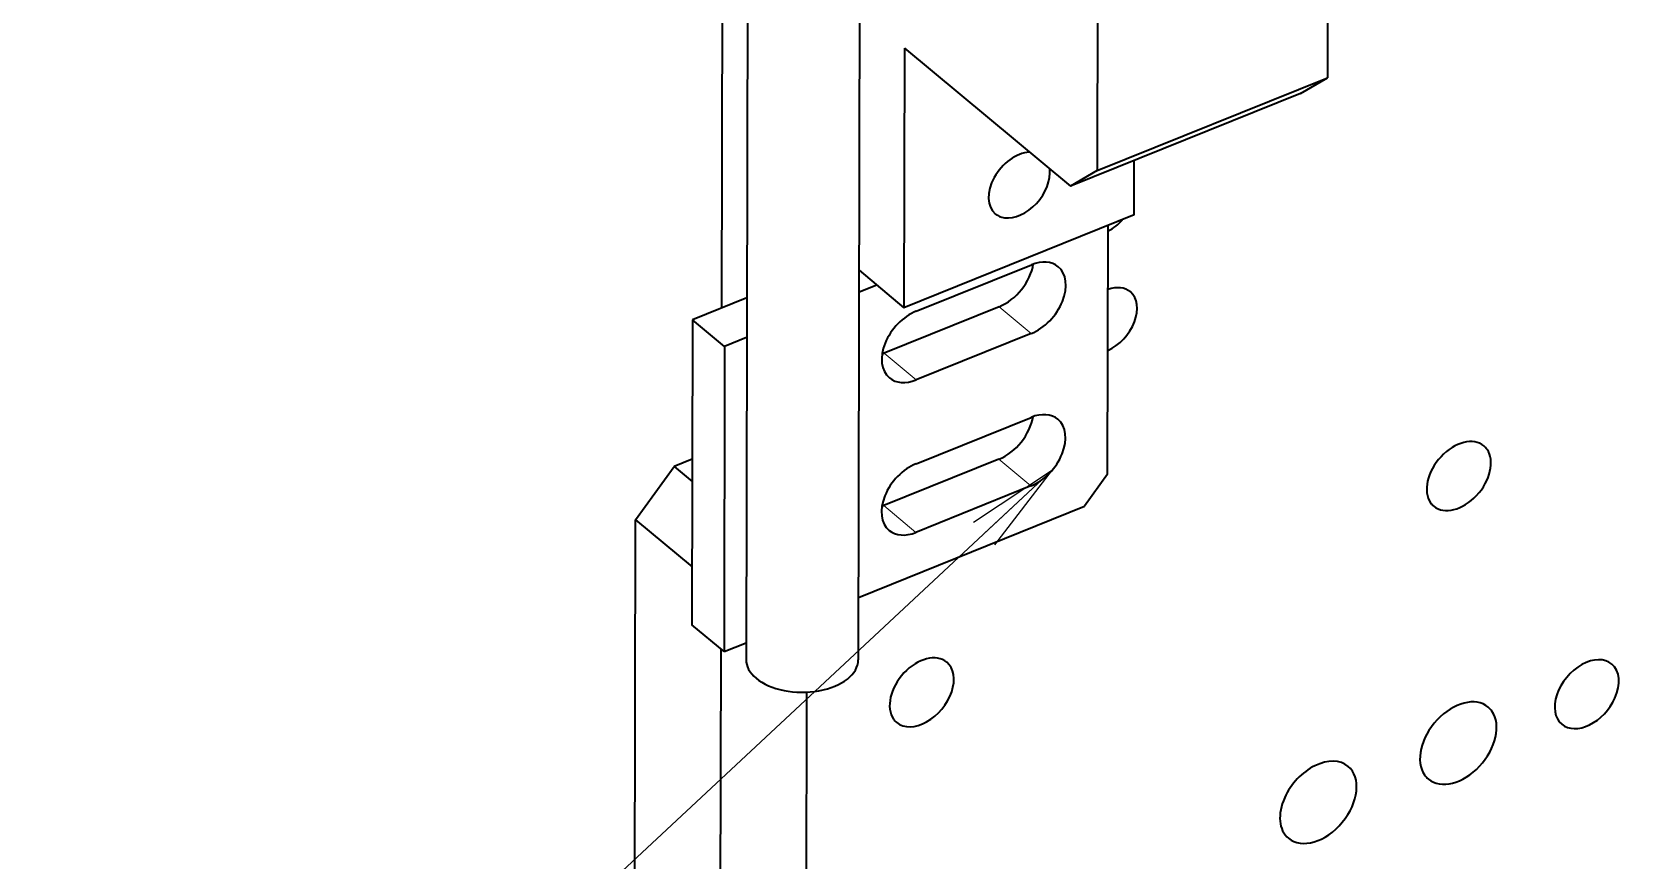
# Model space of a CAD drawing. Header units: millimetres. Extents: x -30157 to 38882, y -29543 to -7215.
# Drawn here: x -29388.95 to -29346.47, y -29378.81 to -29356.68 of the extents above; entities that cross this region are included whole.
import ezdxf

# ---------------------------------------------------------------- set-up
doc = ezdxf.new("R2010")
doc.units = ezdxf.units.MM
doc.header["$LTSCALE"] = 0.5
doc.layers.add('标注线', color=3, linetype='Continuous', lineweight=18)
doc.styles.add('DIM', font='romans.shx', dxfattribs={"width": 0.8, "bigfont": 'bigfont.shx'})
doc.dimstyles.new('DEH 1-1', dxfattribs={"dimtxt": 3.5, "dimasz": 2.5, "dimexe": 1, "dimexo": 0.625, "dimgap": 1.2, "dimtad": 1, "dimtoh": 1, "dimdsep": 46, "dimtxsty": 'DIM', "dimblk": 'OPEN', "dimcen": 0, "dimclrd": 8, "dimclre": 8, "dimclrt": 2, "dimazin": 2, "dimtfac": 0.5, "dimtmove": 0, "dimatfit": 3, "dimldrblk": 'OPEN', "dimfxl": 1, "dimtolj": 2, "dimlwd": 18, "dimlwe": 18, "dimarcsym": 0})

# ---------------------------------------------------------------- blocks, each defined once
blk = doc.blocks.new('_Open')
at = {"color": 0, "linetype": 'ByBlock', "lineweight": -2}
for p, q in [((-1, 0.167), (0, 0)), ((-1, -0.167), (0, 0)), ((0, 0), (-1, 0))]:
    blk.add_line(p, q, dxfattribs=at)

msp = doc.modelspace()

# ---------------------------------------------------------------- linework, layer by layer
at = {"color": 7, "lineweight": 35}
for p, q in [((-29354.298, -29344.945), (-29354.323, -29357.904)), ((-29366.811, -29347.861), (-29366.861, -29373.455)), ((-29369.813, -29349.069), (-29369.861, -29373.449)), ((-29360.455, -29350.19), (-29360.475, -29360.381)), ((-29370.509, -29364.053), (-29370.485, -29351.851)), ((-29365.625, -29357.118), (-29365.639, -29364.048)), ((-29365.625, -29357.118), (-29361.192, -29360.805)), ((-29360.475, -29360.381), (-29354.323, -29357.904)), ((-29355.04, -29358.329), (-29361.192, -29360.805)), ((-29359.487, -29361.571), (-29365.639, -29364.048)), ((-29360.195, -29368.495), (-29360.182, -29361.851)), ((-29371.291, -29364.368), (-29371.307, -29372.52)), ((-29370.433, -29365.081), (-29370.449, -29373.234)), ((-29366.857, -29371.788), (-29360.811, -29369.354)), ((-29372.923, -29426.582), (-29372.812, -29369.718)), ((-29370.635, -29428.485), (-29370.527, -29373.169)), ((-29370.577, -29399.136), (-29370.527, -29373.169)), ((-29368.289, -29401.039), (-29368.237, -29374.318))]:
    msp.add_line(p, q, dxfattribs=at)
at = {"color": 7, "lineweight": 35, "ltscale": 0.083316}
msp.add_line((-29355.04, -29358.329), (-29354.323, -29357.904), dxfattribs=at)
at = {"color": 7, "lineweight": 35, "ltscale": 0.083317}
msp.add_line((-29360.475, -29360.381), (-29361.192, -29360.805), dxfattribs=at)
at = {"color": 7, "lineweight": 35, "ltscale": 0.145374}
msp.add_line((-29359.487, -29361.571), (-29359.484, -29360.117), dxfattribs=at)
at = {"color": 7, "lineweight": 35, "ltscale": 0.331574}
for p, q in [((-29365.309, -29364.139), (-29362.233, -29362.901)), ((-29363.094, -29364.021), (-29366.17, -29365.259)), ((-29362.236, -29364.735), (-29365.312, -29365.973)), ((-29365.317, -29368.215), (-29362.241, -29366.977))]:
    msp.add_line(p, q, dxfattribs=at)
at = {"color": 7, "lineweight": 35, "ltscale": 0.15628}
msp.add_line((-29366.84, -29363.048), (-29365.639, -29364.048), dxfattribs=at)
at = {"color": 7, "lineweight": 35, "ltscale": 0.156243}
msp.add_line((-29369.842, -29363.784), (-29371.291, -29364.368), dxfattribs=at)
at = {"color": 7, "lineweight": 35, "ltscale": 0.05138}
msp.add_line((-29366.365, -29363.444), (-29366.841, -29363.636), dxfattribs=at)
at = {"color": 7, "lineweight": 13, "ltscale": 0.111601}
for p, q in [((-29362.236, -29364.735), (-29363.094, -29364.021)), ((-29365.312, -29365.973), (-29366.17, -29365.259)), ((-29362.244, -29368.811), (-29363.102, -29368.097)), ((-29365.32, -29370.049), (-29366.178, -29369.336))]:
    msp.add_line(p, q, dxfattribs=at)
at = {"color": 7, "lineweight": 35, "ltscale": 0.1116}
msp.add_line((-29370.433, -29365.081), (-29371.291, -29364.368), dxfattribs=at)
at = {"color": 7, "lineweight": 35, "ltscale": 0.063525}
msp.add_line((-29369.844, -29364.844), (-29370.433, -29365.081), dxfattribs=at)
at = {"color": 7, "lineweight": 35, "ltscale": 0.052405}
msp.add_line((-29371.298, -29368.091), (-29371.784, -29368.286), dxfattribs=at)
at = {"color": 7, "lineweight": 35, "ltscale": 0.33158}
for p, q in [((-29363.102, -29368.097), (-29366.178, -29369.336)), ((-29362.244, -29368.811), (-29365.32, -29370.049))]:
    msp.add_line(p, q, dxfattribs=at)
at = {"color": 7, "lineweight": 35, "ltscale": 0.176221}
msp.add_line((-29372.812, -29369.718), (-29371.784, -29368.286), dxfattribs=at)
at = {"color": 7, "lineweight": 35, "ltscale": 0.063073}
msp.add_line((-29371.784, -29368.286), (-29371.3, -29368.69), dxfattribs=at)
at = {"color": 7, "lineweight": 35, "ltscale": 0.10573}
msp.add_line((-29360.195, -29368.495), (-29360.811, -29369.354), dxfattribs=at)
at = {"color": 7, "lineweight": 35, "ltscale": 0.196108}
msp.add_line((-29372.812, -29369.718), (-29371.304, -29370.972), dxfattribs=at)
at = {"color": 7, "lineweight": 35, "ltscale": 0.111601}
msp.add_line((-29370.449, -29373.234), (-29371.307, -29372.52), dxfattribs=at)
at = {"color": 7, "lineweight": 35, "ltscale": 0.063519}
msp.add_line((-29370.449, -29373.234), (-29369.86, -29372.997), dxfattribs=at)
at = {"color": 7, "lineweight": 35}
for centre, radius, start, end in [((-29362.894, -29361.165), 0.483, 230.8872, 262.8815), ((-29351.174, -29368.985), 0.476, 215.0212, 230.1776), ((-29365.529, -29374.764), 0.476, 215.0212, 230.1776), ((-29351.259, -29376.204), 0.568, 215.0212, 230.1776)]:
    msp.add_arc(centre, radius, start, end, dxfattribs=at)
for centre, major_axis, ratio, start_param, end_param in [((-29362.559, -29360.771), (-0.639, -0.769), 0.668176, 3.700036, 6.283189), ((-29362.559, -29360.771), (0.639, 0.769), 0.668176, 3.533639, 5.724742), ((-29360.221, -29361.337), (-0.531, -0.639), 0.668176, 0.950581, 1.564234), ((-29363.093, -29363.104), (-0.719, -0.865), 0.668176, 0.892046, 2.305062), ((-29362.235, -29363.818), (-0.719, -0.865), 0.668176, 0.892046, 3.14162), ((-29362.235, -29363.818), (-0.719, -0.865), 0.668176, 3.14162, 4.033639), ((-29360.227, -29364.394), (-0.639, -0.769), 0.668176, 0.940673, 3.141508), ((-29360.227, -29364.394), (-0.639, -0.769), 0.668176, 3.141508, 3.985013), ((-29365.311, -29365.056), (-0.719, -0.865), 0.668176, 4.033639, 6.283212), ((-29366.169, -29364.342), (-0.719, -0.865), 0.668176, 0.83653, 0.892046), ((-29365.311, -29365.056), (-0.719, -0.865), 0.668176, 0.000027, 0.892046), ((-29363.101, -29367.18), (-0.719, -0.865), 0.668176, 0.892046, 2.305062), ((-29362.243, -29367.894), (-0.719, -0.865), 0.668176, 0.892046, 3.14162), ((-29362.243, -29367.894), (-0.719, -0.865), 0.668176, 3.14162, 4.033639), ((-29350.809, -29368.546), (-0.669, -0.805), 0.668176, 3.141508, 6.104435), ((-29350.809, -29368.546), (-0.669, -0.805), 0.668176, 6.2831, 9.246028), ((-29350.809, -29368.546), (-0.669, -0.805), 0.668176, 2.962843, 3.141508), ((-29365.318, -29369.132), (-0.719, -0.865), 0.668176, 4.033639, 6.283212), ((-29366.176, -29368.419), (-0.719, -0.865), 0.668176, 0.83653, 0.892046), ((-29365.318, -29369.132), (-0.719, -0.865), 0.668176, 0.000027, 0.892046), ((-29368.361, -29373.452), (-1.5, 0.003), 0.579101, 6.28309, 6.893286), ((-29368.361, -29373.452), (-1.5, 0.003), 0.579101, 0.610101, 3.141497), ((-29365.164, -29374.324), (-0.669, -0.805), 0.668176, 3.141508, 6.104435), ((-29365.164, -29374.324), (-0.669, -0.805), 0.668176, 6.2831, 9.424693), ((-29347.388, -29374.372), (0.669, 0.805), 0.668176, 0.000004, 3.141597), ((-29347.388, -29374.372), (0.669, 0.805), 0.668176, 5.104435, 6.283189), ((-29350.823, -29375.679), (-0.799, -0.961), 0.668176, 3.141508, 6.104435), ((-29347.388, -29374.372), (0.669, 0.805), 0.668176, 3.141597, 5.104435), ((-29350.823, -29375.679), (-0.799, -0.961), 0.668176, 6.283101, 9.246028), ((-29350.823, -29375.679), (-0.799, -0.961), 0.668176, 2.962843, 3.141508), ((-29354.565, -29377.262), (0.799, 0.961), 0.668176, 0.000004, 1.962843), ((-29354.565, -29377.262), (0.799, 0.961), 0.668176, 3.141597, 6.283189), ((-29354.565, -29377.262), (0.799, 0.961), 0.668176, 1.962843, 3.141597)]:
    msp.add_ellipse(centre, major_axis=major_axis, ratio=ratio, start_param=start_param, end_param=end_param, dxfattribs=at)

# ---------------------------------------------------------------- leaders
at = {"layer": '标注线'}
msp.add_leader([(-29361.665, -29368.375), (-29389.75, -29394.536), (-29426.553, -29394.536)], dimstyle='DEH 1-1', override={"dimgap": 1.2, "dimtad": 1}, dxfattribs=at)

doc.saveas('drawing.dxf')
